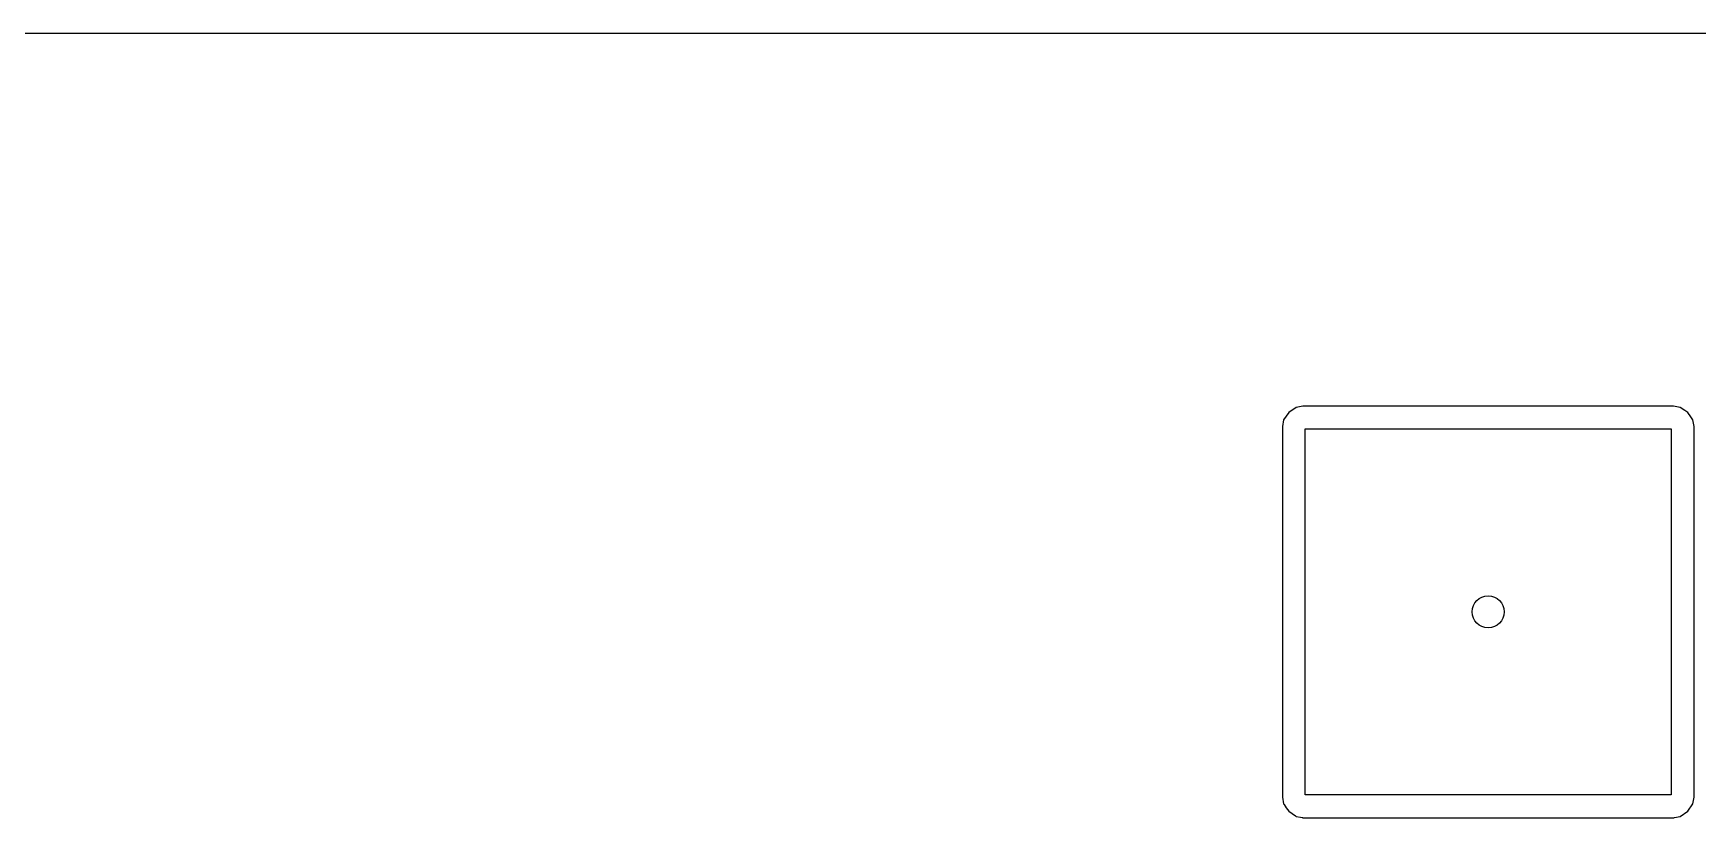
# Model space of a CAD drawing. Header units: inches. Extents: x 0.01 to 5.35, y 0.01 to 3.37.
# Drawn here: x 1.57 to 2.286, y 3.031 to 3.368 of the extents above; entities that cross this region are included whole.
import ezdxf

# ---------------------------------------------------------------- set-up
doc = ezdxf.new("R2010")
doc.units = ezdxf.units.IN
doc.header["$MEASUREMENT"] = 0
doc.layers.add('BLACK', color=250, linetype='CONTINUOUS')

msp = doc.modelspace()

# ---------------------------------------------------------------- linework, layer by layer
at = {"layer": 'BLACK', "linetype": 'CONTINUOUS'}
for p, q in [((0.01724, 3.36817), (5.3429, 3.36817)), ((2.10827, 3.20172), (2.1077, 3.19885)), ((2.11045, 3.20498), (2.10827, 3.20172)), ((2.10827, 3.20172), (2.10827, 3.20172)), ((2.11371, 3.20716), (2.11045, 3.20498)), ((2.11659, 3.20774), (2.11371, 3.20716)), ((2.11371, 3.20716), (2.11371, 3.20716)), ((2.11371, 3.20716), (2.11371, 3.20716)), ((2.27601, 3.20774), (2.11659, 3.20774)), ((2.11659, 3.20774), (2.11659, 3.20774)), ((2.11659, 3.20774), (2.11659, 3.20774)), ((2.27889, 3.20716), (2.27601, 3.20774)), ((2.27601, 3.20774), (2.27601, 3.20774)), ((2.27601, 3.20774), (2.27601, 3.20774)), ((2.27891, 3.20715), (2.27889, 3.20716)), ((2.27889, 3.20716), (2.27889, 3.20716)), ((2.27889, 3.20716), (2.27889, 3.20716)), ((2.28098, 3.20577), (2.27891, 3.20715)), ((2.27891, 3.20715), (2.27891, 3.20715)), ((2.28215, 3.20498), (2.28098, 3.20577)), ((2.28346, 3.20302), (2.28215, 3.20498)), ((2.28433, 3.20172), (2.28346, 3.20302)), ((2.28346, 3.20302), (2.28346, 3.20302)), ((2.28488, 3.19893), (2.28433, 3.20172)), ((2.28433, 3.20172), (2.28433, 3.20172)), ((2.28433, 3.20172), (2.28433, 3.20172)), ((2.1077, 3.19885), (2.1077, 3.19885)), ((2.1077, 3.19885), (2.1077, 3.03942)), ((2.11756, 3.04039), (2.11756, 3.19787)), ((2.11756, 3.19787), (2.27504, 3.19787)), ((2.27504, 3.19787), (2.27504, 3.04039)), ((2.2849, 3.19885), (2.28488, 3.19893)), ((2.2849, 3.03942), (2.2849, 3.19885)), ((2.2849, 3.19885), (2.2849, 3.19885)), ((2.2849, 3.19885), (2.2849, 3.19885)), ((2.1077, 3.03942), (2.1077, 3.03942)), ((2.1077, 3.03942), (2.1077, 3.03942)), ((2.1077, 3.03942), (2.10827, 3.03655)), ((2.27504, 3.04039), (2.11756, 3.04039)), ((2.28433, 3.03655), (2.2849, 3.03942)), ((2.10827, 3.03655), (2.10827, 3.03655)), ((2.10827, 3.03655), (2.10827, 3.03655)), ((2.10827, 3.03655), (2.1084, 3.03631)), ((2.1084, 3.03631), (2.10854, 3.03615)), ((2.10854, 3.03615), (2.10941, 3.03483)), ((2.10941, 3.03483), (2.11045, 3.03328)), ((2.11045, 3.03328), (2.11339, 3.03131)), ((2.11339, 3.03131), (2.11371, 3.0311)), ((2.11371, 3.0311), (2.11371, 3.0311)), ((2.11371, 3.0311), (2.11371, 3.0311)), ((2.11371, 3.0311), (2.11371, 3.0311)), ((2.11371, 3.0311), (2.11371, 3.0311)), ((2.11371, 3.0311), (2.11547, 3.03075)), ((2.11547, 3.03075), (2.11629, 3.03059)), ((2.11629, 3.03059), (2.11639, 3.03056)), ((2.11639, 3.03056), (2.11659, 3.03053)), ((2.11659, 3.03053), (2.27601, 3.03053)), ((2.27601, 3.03053), (2.27617, 3.03053)), ((2.27617, 3.03053), (2.27648, 3.03063)), ((2.27648, 3.03063), (2.27889, 3.0311)), ((2.27889, 3.0311), (2.28215, 3.03328)), ((2.28215, 3.03328), (2.28433, 3.03655))]:
    msp.add_line(p, q, dxfattribs=at)
at = {"layer": 'BLACK'}
msp.add_circle((2.1963, 3.11913), 0.00689, dxfattribs=at)
at = {"layer": 'WHITE'}
msp.add_circle((2.1963, 3.11913), 0.00689, dxfattribs=at)

doc.saveas('drawing.dxf')
